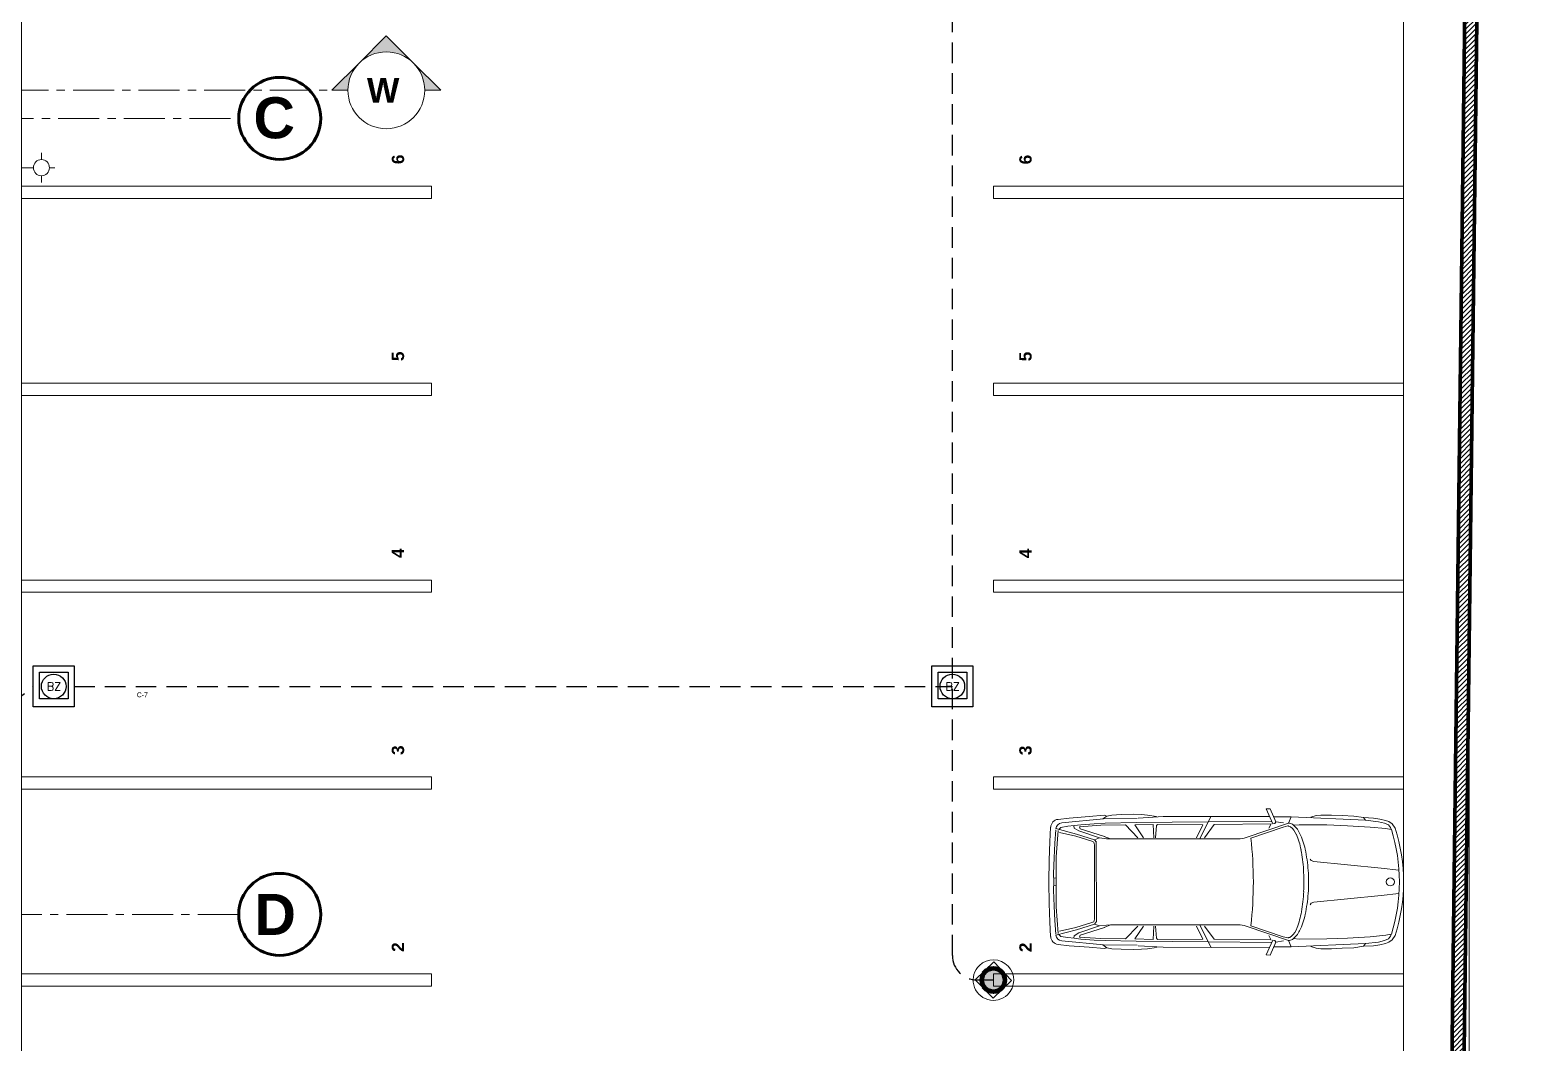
# Model space of a CAD drawing. Header units: inches. Extents: x 2704.1 to 2801.6, y 2415.6 to 2497.
# Drawn here: x 2765.88 to 2784.17, y 2431.27 to 2443.61 of the extents above; entities that cross this region are included whole.
import ezdxf

# ---------------------------------------------------------------- set-up
doc = ezdxf.new("R2010")
doc.units = ezdxf.units.IN
doc.set_wipeout_variables(frame=1)
for name, pattern in [('CONTINUA', [0]), ('HIDDEN', [0.375, 0.25, -0.125]), ('Punto & Raya', [0.65, 0.5, -0.075, 0, -0.075]), ('Wipeout_Contour', [1, 0, -1])]:
    doc.linetypes.add(name, pattern=pattern)
for name, color, linetype, lineweight in [('.', 10, 'Continuous', 0), ('00 IE CKTO ILUMINACION', 3, 'Continuous', 50), ('00_IE_Luminarias', 6, 'Continuous', 30), ('CTO. ALUMBRADO', 5, 'Continuous', 30)]:
    doc.layers.add(name, color=color, linetype=linetype, lineweight=lineweight)
for name, color, linetype in [('02 _ ARQ _ ALB _ Ejes Generales', 7, 'Continuous'), ('08 _ STR _ EXT _ Estacionamiento-Pavimento', 7, 'Continuous'), ('BUZONES CDE COMUNICACION', 3, 'Continuous'), ('Dibujo 2D - General', 7, 'Continuous'), ('Estructura - 03 LOSA', 7, 'Continuous'), ('Estructura - 04 MURO', 7, 'Continuous'), ('Interior - Equipamiento', 7, 'Continuous'), ('Interior - Lamp', 7, 'Continuous'), ('Marcador - Secciones', 251, 'Continuous')]:
    doc.layers.add(name, color=color, linetype=linetype)
doc.layers.add('Interior - Lamp_Pen_No__77', color=7, linetype='Continuous', lineweight=20, true_color=0xfcf969)
doc.styles.add('CUADRO', font='romans.shx')
doc.styles.add('Estilo_Generado_1', font='swisseb.ttf')
doc.styles.add('Estilo_Generado_8', font='arialbd.ttf')
doc.styles.get("Standard").update_dxf_attribs({"font": 'arial.ttf'})

# ---------------------------------------------------------------- blocks, each defined once
blk = doc.blocks.new('Street Lamp 03 16_2')
at = {"layer": '.', "lineweight": 80}
h = blk.add_hatch(color=3, dxfattribs=at)
h.dxf.hatch_style = 1
h.paths.add_polyline_path([(-0.151, 0, 1), (0.151, 0, 1)])
at = {"layer": '.', "true_color": 0xc7c8ca}
h = blk.add_hatch(dxfattribs=at)
h.set_pattern_fill('ANSI38', color=9)
h.paths.add_polyline_path([(0.124, 0.119), (0.121, 0.117), (0.118, 0.118), (0.123, 0.123), (0.124, 0.122)])
h.paths.add_polyline_path([(0.118, 0.118), (0.117, 0.119), (0.117, 0.122), (0.121, 0.124), (0.123, 0.123)])
h = blk.add_hatch(dxfattribs=at)
h.set_pattern_fill('ANSI38', color=9)
h.paths.add_polyline_path([(-0.124, -0.119), (-0.121, -0.117), (-0.118, -0.118), (-0.123, -0.123), (-0.124, -0.122)])
h.paths.add_polyline_path([(-0.118, -0.118), (-0.117, -0.119), (-0.117, -0.122), (-0.121, -0.124), (-0.123, -0.123)])
h = blk.add_hatch(dxfattribs=at)
h.set_pattern_fill('AR-B816C', color=9)
h.paths.add_polyline_path([(-0.117, -0.119), (-0.121, -0.117), (-0.124, -0.119), (-0.124, -0.122), (-0.121, -0.124), (-0.117, -0.122)])
h = blk.add_hatch(dxfattribs=at)
h.set_pattern_fill('ANSI38', color=9)
h.paths.add_polyline_path([(0.124, -0.119), (0.121, -0.117), (0.118, -0.118), (0.123, -0.123), (0.124, -0.122)])
h.paths.add_polyline_path([(0.118, -0.118), (0.117, -0.119), (0.117, -0.122), (0.121, -0.124), (0.123, -0.123)])
for points in [[(-0.121, 0.124), (-0.124, 0.122), (-0.124, 0.119), (-0.121, 0.117), (-0.117, 0.119), (-0.117, 0.122)], [(0.121, 0.124), (0.124, 0.122), (0.124, 0.119), (0.121, 0.117), (0.117, 0.119), (0.117, 0.122)], [(-0.121, -0.124), (-0.124, -0.122), (-0.124, -0.119), (-0.121, -0.117), (-0.117, -0.119), (-0.117, -0.122)], [(0.121, -0.124), (0.124, -0.122), (0.124, -0.119), (0.121, -0.117), (0.117, -0.119), (0.117, -0.122)]]:
    blk.add_lwpolyline(points, close=True)
at = {"color": 2, "lineweight": 80}
for radius in [0.165, 0.151]:
    blk.add_circle((0, 0), radius, dxfattribs=at)
at = {"layer": 'Interior - Lamp_Pen_No__77', "color": 9}
blk.add_lwpolyline([(0.175, 0.175), (-0.175, 0.175), (-0.175, -0.175), (0.175, -0.175)], close=True, dxfattribs=at)
at = {"layer": 'Interior - Lamp_Pen_No__77', "linetype": 'Continuous'}
for start, end in [(0, 180), (180, 0)]:
    blk.add_arc((0, 0), 0.275, start, end, dxfattribs=at)
blk = doc.blocks.new('ss')
at = {"layer": '00_IE_Luminarias', "linetype": 'Continuous', "lineweight": 13}
for p, q in [((-785.242, -1530.164, 0), (-785.242, -1530.081, 0)), ((-785.34, -1530.262, 0), (-785.407, -1530.262, 0)), ((-785.144, -1530.262, 0), (-784.997, -1530.262, 0)), ((-784.997, -1530.319, 0), (-784.997, -1530.204, 0)), ((-785.242, -1530.36, 0), (-785.242, -1530.442, 0))]:
    blk.add_line(p, q, dxfattribs=at)
blk.add_circle((-785.242, -1530.262, 0), 0.0981, dxfattribs=at)
blk = doc.blocks.new('BUZON COMUNICACIONES')
at = {"layer": 'BUZONES CDE COMUNICACION', "lineweight": -2, "elevation": 4337.758}
for points in [[(2636.731, 1479.557), (2637.731, 1479.557), (2637.731, 1478.557), (2636.731, 1478.557)], [(2636.881, 1479.407), (2637.581, 1479.407), (2637.581, 1478.757), (2636.881, 1478.757)]]:
    blk.add_lwpolyline(points, close=True, dxfattribs=at)
at = {"layer": 'BUZONES CDE COMUNICACION', "lineweight": -2}
blk.add_circle((2637.231, 1479.057, 4337.758), 0.3, dxfattribs=at)
at = {"color": 3, "lineweight": 140, "insert": (2637.061, 1479.155), "char_height": 0.2, "attachment_point": 1, "style": 'CUADRO'}
blk.add_mtext_dynamic_manual_height_columns('{\\Fromans|c0;BZ}', width=0.46064, gutter_width=1, heights=[0], dxfattribs=at)

msp = doc.modelspace()

# ---------------------------------------------------------------- hatches: boundary and pattern name
at = {"layer": 'Marcador - Secciones', "linetype": 'Continuous', "lineweight": 13}
for points in [[(2770.557, 2443.21), (2770.225, 2443.541), (2769.894, 2443.21, -0.414214)], [(2769.563, 2442.879), (2769.757, 2442.879, -0.198912), (2769.894, 2443.21)], [(2770.888, 2442.879), (2770.557, 2443.21, -0.198912), (2770.694, 2442.879)]]:
    msp.add_hatch(color=7, dxfattribs=at).paths.add_polyline_path(points)

# ---------------------------------------------------------------- linework, layer by layer
at = {"layer": '02 _ ARQ _ ALB _ Ejes Generales', "color": 251, "linetype": 'Punto & Raya', "lineweight": 13}
for p, q in [((2761.426, 2442.536), (2768.426, 2442.536)), ((2768.426, 2432.836), (2717.701, 2432.836))]:
    msp.add_line(p, q, dxfattribs=at)
at = {"layer": '02 _ ARQ _ ALB _ Ejes Generales', "color": 7, "linetype": 'Continuous', "lineweight": 60}
for centre in [(2768.926, 2442.536), (2768.926, 2432.836)]:
    msp.add_circle(centre, 0.5, dxfattribs=at)
at = {"layer": '08 _ STR _ EXT _ Estacionamiento-Pavimento', "color": 7, "linetype": 'Continuous', "lineweight": 18, "flags": 128}
msp.add_lwpolyline([(2721.926, 2466.236), (2765.776, 2466.236), (2765.776, 2426.886), (2782.626, 2426.886), (2782.626, 2472.17), (2769.076, 2472.323), (2769.076, 2476.236), (2721.926, 2476.236)], close=True, dxfattribs=at)
at = {"layer": 'CTO. ALUMBRADO', "linetype": 'HIDDEN'}
for p, q in [((2777.126, 2432.336), (2777.126, 2443.736)), ((2777.626, 2432.036), (2777.426, 2432.036))]:
    msp.add_line(p, q, dxfattribs=at)
at = {"layer": 'CTO. ALUMBRADO', "linetype": 'HIDDEN', "elevation": 0}
msp.add_lwpolyline([(2766.42, 2435.615), (2777.126, 2435.615)], dxfattribs=at)
at = {"layer": 'CTO. ALUMBRADO', "linetype": 'HIDDEN'}
for centre, radius, start, end in [((2764.086, 2437.722), 2.793, 233.8462, 311.0446), ((2777.426, 2432.336), 0.3, 180, 270)]:
    msp.add_arc(centre, radius, start, end, dxfattribs=at)
at = {"layer": 'Estructura - 03 LOSA', "color": 7, "linetype": 'Continuous', "lineweight": 18, "flags": 128}
msp.add_lwpolyline([(2782.626, 2427.036), (2783.426, 2427.036), (2783.426, 2472.161), (2782.626, 2472.161)], close=True, dxfattribs=at)
at = {"layer": 'Interior - Equipamiento', "color": 251, "linetype": 'Continuous', "lineweight": 13}
for p, q in [((2778.792, 2434.028), (2778.975, 2434.044)), ((2778.975, 2434.044), (2779.009, 2434.034)), ((2779.009, 2434.034), (2779.071, 2434.047)), ((2779.071, 2434.047), (2779.185, 2434.053)), ((2779.185, 2434.053), (2779.334, 2434.056)), ((2779.334, 2434.056), (2779.43, 2434.053)), ((2779.43, 2434.053), (2779.504, 2434.047)), ((2779.504, 2434.047), (2779.616, 2434.031)), ((2780.953, 2434.121), (2781, 2434.124)), ((2781.034, 2433.941), (2780.953, 2434.121)), ((2781, 2434.124), (2781.071, 2433.966)), ((2781.495, 2434.019), (2781.56, 2434.041)), ((2781.56, 2434.041), (2781.616, 2434.047)), ((2781.616, 2434.047), (2781.749, 2434.047)), ((2781.749, 2434.047), (2781.879, 2434.041)), ((2781.879, 2434.041), (2782.019, 2434.034)), ((2778.315, 2433.722), (2778.324, 2433.899)), ((2778.374, 2433.703), (2778.386, 2433.867)), ((2778.637, 2433.814), (2778.387, 2433.881)), ((2778.392, 2433.536), (2778.416, 2433.859)), ((2778.55, 2434.01), (2778.415, 2433.994)), ((2778.447, 2433.897), (2778.422, 2433.872)), ((2778.535, 2433.91), (2778.447, 2433.897)), ((2778.459, 2433.951), (2778.968, 2434)), ((2778.612, 2433.92), (2778.535, 2433.91)), ((2778.55, 2434.01), (2778.792, 2434.028)), ((2778.606, 2433.917), (2778.609, 2433.889)), ((2778.609, 2433.889), (2778.668, 2433.855)), ((2778.693, 2433.929), (2778.612, 2433.92)), ((2778.668, 2433.855), (2778.92, 2433.769)), ((2778.937, 2433.924), (2778.676, 2433.904)), ((2778.676, 2433.904), (2778.684, 2433.88)), ((2778.684, 2433.88), (2778.981, 2433.787)), ((2778.854, 2433.941), (2778.693, 2433.929)), ((2778.99, 2433.948), (2778.854, 2433.941)), ((2779.236, 2433.926), (2778.937, 2433.924)), ((2779.009, 2434.034), (2778.962, 2434)), ((2779.38, 2434.003), (2778.968, 2434)), ((2779.368, 2433.957), (2778.99, 2433.948)), ((2779.387, 2433.771), (2779.236, 2433.926)), ((2779.352, 2433.926), (2779.572, 2433.932)), ((2779.352, 2433.926), (2779.455, 2433.771)), ((2780.245, 2433.963), (2779.368, 2433.957)), ((2779.696, 2434.028), (2779.39, 2434.01)), ((2779.572, 2433.932), (2779.582, 2433.771)), ((2779.604, 2433.771), (2779.616, 2433.92)), ((2779.616, 2433.92), (2779.628, 2433.932)), ((2779.628, 2433.932), (2780.179, 2433.929)), ((2780.287, 2434.031), (2779.696, 2434.028)), ((2780.179, 2433.929), (2780.101, 2433.771)), ((2780.144, 2433.756), (2780.277, 2434.028)), ((2780.201, 2433.771), (2780.319, 2433.932)), ((2781.021, 2433.969), (2780.245, 2433.963)), ((2780.287, 2434.031), (2780.995, 2434.028)), ((2780.319, 2433.932), (2781.012, 2433.94)), ((2780.709, 2433.772), (2781.223, 2433.948)), ((2781.158, 2433.901), (2780.765, 2433.767)), ((2780.985, 2433.887), (2781.012, 2433.94)), ((2781.056, 2433.945), (2781.034, 2433.941)), ((2781.049, 2434.025), (2781.257, 2434.025)), ((2781.071, 2433.966), (2781.056, 2433.945)), ((2781.071, 2433.966), (2781.164, 2433.951)), ((2781.214, 2433.914), (2781.158, 2433.901)), ((2781.257, 2434.025), (2781.223, 2433.948)), ((2781.257, 2434.025), (2782.161, 2433.985)), ((2781.353, 2433.929), (2781.286, 2433.923)), ((2781.353, 2433.929), (2781.69, 2433.926)), ((2781.69, 2433.926), (2781.944, 2433.917)), ((2781.944, 2433.917), (2782.217, 2433.901)), ((2782.019, 2434.034), (2782.139, 2434.016)), ((2782.139, 2434.016), (2782.161, 2433.985)), ((2782.139, 2434.016), (2782.26, 2434.01)), ((2782.161, 2433.985), (2782.319, 2433.966)), ((2782.217, 2433.901), (2782.409, 2433.883)), ((2782.26, 2434.01), (2782.335, 2433.997)), ((2782.319, 2433.966), (2782.393, 2433.948)), ((2782.335, 2433.997), (2782.406, 2433.982)), ((2782.393, 2433.948), (2782.443, 2433.926)), ((2782.406, 2433.982), (2782.446, 2433.969)), ((2782.409, 2433.883), (2782.477, 2433.87)), ((2782.443, 2433.926), (2782.465, 2433.895)), ((2782.446, 2433.969), (2782.489, 2433.939)), ((2782.465, 2433.895), (2782.477, 2433.87)), ((2782.489, 2433.939), (2782.525, 2433.885)), ((2778.306, 2433.496), (2778.315, 2433.722)), ((2778.374, 2433.703), (2778.365, 2433.526)), ((2778.631, 2433.79), (2778.43, 2433.833)), ((2778.826, 2433.728), (2778.631, 2433.79)), ((2778.637, 2433.814), (2778.86, 2433.746)), ((2778.851, 2433.718), (2778.826, 2433.728)), ((2778.857, 2433.684), (2778.851, 2433.718)), ((2778.857, 2432.78), (2778.857, 2433.684)), ((2778.86, 2433.746), (2778.92, 2433.769)), ((2778.86, 2433.746), (2778.881, 2433.716)), ((2778.881, 2432.749), (2778.879, 2433.718)), ((2779.006, 2433.759), (2778.92, 2433.769)), ((2779.052, 2433.756), (2778.978, 2433.787)), ((2779.052, 2433.756), (2779.006, 2433.759)), ((2780.607, 2433.756), (2779.052, 2433.756)), ((2778.303, 2433.235), (2778.306, 2433.496)), ((2778.365, 2433.526), (2778.358, 2433.335)), ((2778.392, 2433.536), (2778.392, 2432.929)), ((2781.498, 2433.492), (2781.489, 2433.511)), ((2781.533, 2433.48), (2781.498, 2433.492)), ((2778.358, 2433.335), (2778.362, 2433.229)), ((2782.352, 2433.4), (2781.533, 2433.48)), ((2782.567, 2433.375), (2782.352, 2433.4)), ((2778.303, 2433.229), (2778.306, 2432.969)), ((2778.358, 2433.13), (2778.362, 2433.235)), ((2778.365, 2432.938), (2778.358, 2433.13)), ((2778.362, 2433.282), (2778.392, 2433.276)), ((2778.362, 2433.183), (2778.392, 2433.189)), ((2778.306, 2432.969), (2778.315, 2432.743)), ((2781.498, 2432.972), (2781.489, 2432.954)), ((2781.533, 2432.985), (2781.498, 2432.972)), ((2782.352, 2433.065), (2781.533, 2432.985)), ((2782.567, 2433.09), (2782.352, 2433.065)), ((2778.374, 2432.762), (2778.365, 2432.938)), ((2778.374, 2432.762), (2778.386, 2432.597)), ((2778.392, 2432.929), (2778.416, 2432.605)), ((2778.857, 2432.78), (2778.851, 2432.746)), ((2778.315, 2432.743), (2778.324, 2432.566)), ((2778.637, 2432.65), (2778.387, 2432.583)), ((2778.447, 2432.568), (2778.422, 2432.593)), ((2778.631, 2432.675), (2778.43, 2432.632)), ((2778.606, 2432.548), (2778.609, 2432.576)), ((2778.609, 2432.576), (2778.668, 2432.61)), ((2778.826, 2432.737), (2778.631, 2432.675)), ((2778.637, 2432.65), (2778.86, 2432.718)), ((2778.668, 2432.61), (2778.92, 2432.695)), ((2778.676, 2432.56), (2778.684, 2432.585)), ((2778.684, 2432.585), (2778.981, 2432.678)), ((2778.851, 2432.746), (2778.826, 2432.737)), ((2778.86, 2432.718), (2778.881, 2432.749)), ((2778.86, 2432.718), (2778.92, 2432.695)), ((2779.006, 2432.706), (2778.92, 2432.695)), ((2779.052, 2432.709), (2778.978, 2432.678)), ((2779.052, 2432.709), (2779.006, 2432.706)), ((2780.607, 2432.709), (2779.052, 2432.709)), ((2779.387, 2432.693), (2779.236, 2432.539)), ((2779.352, 2432.539), (2779.455, 2432.693)), ((2779.572, 2432.532), (2779.582, 2432.693)), ((2779.604, 2432.693), (2779.616, 2432.545)), ((2780.179, 2432.536), (2780.101, 2432.693)), ((2780.144, 2432.709), (2780.277, 2432.436)), ((2780.201, 2432.693), (2780.319, 2432.533)), ((2780.709, 2432.692), (2781.223, 2432.517)), ((2781.158, 2432.563), (2780.765, 2432.698)), ((2780.985, 2432.578), (2781.012, 2432.523)), ((2782.217, 2432.563), (2782.409, 2432.582)), ((2782.409, 2432.582), (2782.477, 2432.594)), ((2782.465, 2432.57), (2782.477, 2432.594)), ((2782.489, 2432.526), (2782.525, 2432.579)), ((2778.55, 2432.455), (2778.415, 2432.47)), ((2778.535, 2432.554), (2778.447, 2432.568)), ((2778.459, 2432.514), (2778.968, 2432.464)), ((2778.612, 2432.545), (2778.535, 2432.554)), ((2778.55, 2432.455), (2778.792, 2432.436)), ((2778.693, 2432.536), (2778.612, 2432.545)), ((2778.937, 2432.541), (2778.676, 2432.56)), ((2778.854, 2432.523), (2778.693, 2432.536)), ((2778.792, 2432.436), (2778.975, 2432.421)), ((2778.99, 2432.517), (2778.854, 2432.523)), ((2779.236, 2432.539), (2778.937, 2432.541)), ((2779.009, 2432.43), (2778.962, 2432.464)), ((2779.38, 2432.461), (2778.968, 2432.464)), ((2778.975, 2432.421), (2779.009, 2432.43)), ((2779.368, 2432.508), (2778.99, 2432.517)), ((2779.009, 2432.43), (2779.071, 2432.418)), ((2779.071, 2432.418), (2779.185, 2432.412)), ((2779.185, 2432.412), (2779.334, 2432.409)), ((2779.334, 2432.409), (2779.43, 2432.412)), ((2779.352, 2432.539), (2779.572, 2432.532)), ((2780.245, 2432.502), (2779.368, 2432.508)), ((2779.696, 2432.436), (2779.39, 2432.455)), ((2779.43, 2432.412), (2779.504, 2432.418)), ((2779.504, 2432.418), (2779.616, 2432.433)), ((2779.616, 2432.545), (2779.628, 2432.532)), ((2779.628, 2432.532), (2780.179, 2432.536)), ((2780.287, 2432.433), (2779.696, 2432.436)), ((2781.021, 2432.495), (2780.245, 2432.502)), ((2780.287, 2432.433), (2780.995, 2432.437)), ((2780.319, 2432.533), (2781.012, 2432.525)), ((2781.034, 2432.523), (2780.953, 2432.344)), ((2781, 2432.34), (2781.071, 2432.498)), ((2781.056, 2432.52), (2781.034, 2432.523)), ((2781.045, 2432.44), (2781.257, 2432.44)), ((2781.071, 2432.498), (2781.056, 2432.52)), ((2781.071, 2432.498), (2781.164, 2432.514)), ((2781.214, 2432.551), (2781.158, 2432.563)), ((2781.257, 2432.44), (2781.223, 2432.517)), ((2781.257, 2432.44), (2782.161, 2432.48)), ((2781.353, 2432.536), (2781.286, 2432.541)), ((2781.353, 2432.536), (2781.69, 2432.539)), ((2781.495, 2432.446), (2781.56, 2432.424)), ((2781.56, 2432.424), (2781.616, 2432.418)), ((2781.616, 2432.418), (2781.749, 2432.418)), ((2781.69, 2432.539), (2781.944, 2432.548)), ((2781.749, 2432.418), (2781.879, 2432.424)), ((2781.879, 2432.424), (2782.019, 2432.43)), ((2781.944, 2432.548), (2782.217, 2432.563)), ((2782.019, 2432.43), (2782.139, 2432.449)), ((2782.139, 2432.449), (2782.161, 2432.48)), ((2782.139, 2432.449), (2782.26, 2432.455)), ((2782.161, 2432.48), (2782.319, 2432.498)), ((2782.26, 2432.455), (2782.335, 2432.467)), ((2782.319, 2432.498), (2782.393, 2432.517)), ((2782.335, 2432.467), (2782.406, 2432.483)), ((2782.393, 2432.517), (2782.443, 2432.539)), ((2782.406, 2432.483), (2782.446, 2432.496)), ((2782.443, 2432.539), (2782.465, 2432.57)), ((2782.446, 2432.496), (2782.489, 2432.526)), ((2780.953, 2432.344), (2781, 2432.34))]:
    msp.add_line(p, q, dxfattribs=at)
at = {"layer": 'Interior - Equipamiento', "color": 175, "linetype": 'Continuous', "lineweight": 13, "flags": 128}
for points in [[(2770.776, 2441.561), (2770.776, 2441.711), (2765.776, 2441.711), (2765.776, 2441.561)], [(2777.626, 2441.561), (2777.626, 2441.711), (2782.626, 2441.711), (2782.626, 2441.561)], [(2770.776, 2439.161), (2770.776, 2439.311), (2765.776, 2439.311), (2765.776, 2439.161)], [(2777.626, 2439.161), (2777.626, 2439.311), (2782.626, 2439.311), (2782.626, 2439.161)], [(2770.776, 2436.761), (2770.776, 2436.911), (2765.776, 2436.911), (2765.776, 2436.761)], [(2777.626, 2436.761), (2777.626, 2436.911), (2782.626, 2436.911), (2782.626, 2436.761)], [(2770.776, 2434.361), (2770.776, 2434.511), (2765.776, 2434.511), (2765.776, 2434.361)], [(2777.626, 2434.361), (2777.626, 2434.511), (2782.626, 2434.511), (2782.626, 2434.361)], [(2770.776, 2431.961), (2770.776, 2432.111), (2765.776, 2432.111), (2765.776, 2431.961)], [(2777.626, 2431.961), (2777.626, 2432.111), (2782.626, 2432.111), (2782.626, 2431.961)]]:
    msp.add_lwpolyline(points, close=True, dxfattribs=at)
at = {"layer": 'Interior - Equipamiento', "color": 251, "linetype": 'Continuous', "lineweight": 13}
msp.add_circle((2782.465, 2433.232), 0.0495, dxfattribs=at)
for centre, radius, start, end in [((2778.426, 2433.893), 0.102, 96.4831, 176.9872), ((2778.467, 2433.871), 0.08, 95.5131, 173.0104), ((2781.214, 2433.856), 0.0577, 85.1676, 90.0009), ((2781.213, 2433.854), 0.06, 75.7052, 85.1237), ((2781.223, 2433.858), 0.0897, 57.8678, 90), ((2781.21, 2433.842), 0.0725, 58.7116, 75.3372), ((2781.121, 2433.733), 0.212, 20.6169, 53.4268), ((2781.126, 2433.725), 0.254, 23.7293, 55.3592), ((2780.464, 2433.232), 2.112, 342.42, 17.5799), ((2780.464, 2433.232), 2.162, 342.4201, 17.5799), ((2780.607, 2434.071), 0.315, 270, 288.8248), ((2776.162, 2433.232), 4.633, 353.3792, 6.6208), ((2780.525, 2433.465), 0.866, 10.6338, 23.3473), ((2780.582, 2433.451), 0.863, 11.9354, 25.8249), ((2779.594, 2433.271), 1.816, 3.4792, 11.2164), ((2779.783, 2433.265), 1.683, 3.6263, 12.4991), ((2779.092, 2433.232), 2.319, 357.125, 3.6934), ((2779.394, 2433.232), 2.074, 356.1417, 3.8583), ((2779.492, 2433.205), 1.919, 349.8693, 357.3253), ((2779.783, 2433.199), 1.683, 347.5009, 356.3737), ((2780.414, 2433.032), 0.981, 338.6735, 350.3645), ((2780.582, 2433.013), 0.863, 334.1751, 348.0646), ((2778.467, 2432.593), 0.08, 186.9896, 264.4869), ((2780.607, 2432.394), 0.315, 71.1752, 90), ((2781.079, 2432.761), 0.263, 312.5388, 340.9093), ((2781.126, 2432.74), 0.254, 304.6407, 336.2706), ((2778.426, 2432.572), 0.102, 183.0128, 263.5169), ((2781.214, 2432.609), 0.0577, 270, 272.417), ((2781.214, 2432.609), 0.0582, 272.4227, 277.2244), ((2781.213, 2432.612), 0.0606, 277.2503, 284.2681), ((2781.223, 2432.607), 0.0897, 270, 302.132), ((2781.212, 2432.618), 0.0669, 284.3266, 293.0822), ((2781.203, 2432.636), 0.0873, 293.469, 308.1601)]:
    msp.add_arc(centre, radius, start, end, dxfattribs=at)
at = {"layer": 'Marcador - Secciones', "color": 251, "linetype": 'Punto & Raya', "lineweight": 13}
msp.add_line((2759.206, 2442.879), (2769.563, 2442.879), dxfattribs=at)
at = {"layer": 'Marcador - Secciones', "color": 7, "linetype": 'Continuous', "lineweight": 13, "flags": 128}
msp.add_lwpolyline([(2769.894, 2443.21), (2770.225, 2443.541), (2770.557, 2443.21)], dxfattribs=at)
for points in [[(2769.894, 2443.21), (2769.563, 2442.879), (2769.757, 2442.879, -0.198912)], [(2770.557, 2443.21), (2770.888, 2442.879), (2770.694, 2442.879, 0.198912)]]:
    msp.add_lwpolyline(points, format="xyb", dxfattribs=at)
at = {"layer": 'Marcador - Secciones', "color": 7, "linetype": 'Continuous', "lineweight": 13}
msp.add_circle((2770.225, 2442.879), 0.468, dxfattribs=at)

# ---------------------------------------------------------------- block references
at = {"color": 2, "lineweight": 80, "rotation": 180}
msp.add_blockref('ss', (1980.779, 911.674, 0), dxfattribs=at)
at = {"layer": 'BUZONES CDE COMUNICACION', "color": 251, "true_color": 0x636466, "xscale": 0.5000000657021336, "yscale": 0.5000000657021336, "zscale": 0.5000000657021336}
for p in [(1447.555, 1696.086, -2168.88), (1458.51, 1696.086, -2168.879)]:
    msp.add_blockref('BUZON COMUNICACIONES', p, dxfattribs=at)
at = {"layer": 'Interior - Lamp', "color": 51, "linetype": 'Continuous', "lineweight": 20, "true_color": 0xfcf969, "xscale": 0.8990982590757575, "yscale": 0.8990982590757575, "zscale": 0.8990982590757575, "rotation": 313.8476422205608}
msp.add_blockref('Street Lamp 03 16_2', (2777.626, 2432.036), dxfattribs=at)

# ---------------------------------------------------------------- texts
at = {"layer": '00 IE CKTO ILUMINACION', "color": 3, "linetype": 'CONTINUA', "lineweight": 15}
msp.add_text('C-7', height=0.06, dxfattribs=at).set_placement((2767.184, 2435.482))
at = {"layer": '02 _ ARQ _ ALB _ Ejes Generales', "color": 7, "lineweight": 30, "char_height": 0.5, "attachment_point": 1, "style": 'Estilo_Generado_1'}
for s, insert in [('\\A1;{\\pql;\\pt0;\\fSwis721 Ex BT|b1|i0|c0|p34;C}', (2768.606, 2442.794)), ('\\A1;{\\pql;\\pt0;\\fSwis721 Ex BT|b1|i0|c0|p34;D}', (2768.619, 2433.086))]:
    msp.add_mtext(s, dxfattribs=dict(at, insert=insert))
at = {"layer": 'Interior - Equipamiento', "color": 175, "lineweight": 13, "char_height": 0.15, "rotation": 90, "style": 'Estilo_Generado_8'}
for s, insert, attachment_point in [('\\A1;{\\pql;\\fArial|b1|i0|c0|p34;6}', (2770.368, 2441.979), 4), ('\\A1;{\\pqr;\\fArial|b1|i0|c0|p34;6}', (2778.018, 2442.093), 6), ('\\A1;{\\pql;\\fArial|b1|i0|c0|p34;5}', (2770.368, 2439.579), 4), ('\\A1;{\\pqr;\\fArial|b1|i0|c0|p34;5}', (2778.018, 2439.693), 6), ('\\A1;{\\pql;\\fArial|b1|i0|c0|p34;4}', (2770.367, 2437.179), 4), ('\\A1;{\\pqr;\\fArial|b1|i0|c0|p34;4}', (2778.017, 2437.293), 6), ('\\A1;{\\pql;\\fArial|b1|i0|c0|p34;3}', (2770.368, 2434.779), 4), ('\\A1;{\\pqr;\\fArial|b1|i0|c0|p34;3}', (2778.018, 2434.893), 6), ('\\A1;{\\pql;\\fArial|b1|i0|c0|p34;2}', (2770.367, 2432.379), 4), ('\\A1;{\\pqr;\\fArial|b1|i0|c0|p34;2}', (2778.017, 2432.493), 6)]:
    msp.add_mtext(s, dxfattribs=dict(at, insert=insert, attachment_point=attachment_point))
at = {"layer": 'Marcador - Secciones', "color": 5, "lineweight": 25, "insert": (2769.989, 2442.729), "char_height": 0.3, "attachment_point": 7, "style": 'Estilo_Generado_1'}
msp.add_mtext('\\A1;{\\pql;\\pt0;\\fSwis721 Ex BT|b1|i0|c0|p34;W}', dxfattribs=at)

# ---------------------------------------------------------------- next in the draw order: wipeouts: each hides what was drawn before it
at = {"color": 254, "linetype": 'Wipeout_Contour', "lineweight": 0, "ltscale": 341.454326}
msp.add_wipeout([(2784.016, 2496.056), (2783.166, 2427.036), (2783.314, 2426.886), (2784.166, 2496.054)], dxfattribs=at).dxf.layer = 'Estructura - 04 MURO'

# ---------------------------------------------------------------- next in the draw order: hatches: boundary and pattern name
at = {"layer": 'Estructura - 04 MURO', "linetype": 'Continuous', "lineweight": 5}
h = msp.add_hatch(dxfattribs=at)
h.set_pattern_fill('LADRILLO_COMÚN_0002', color=252, style=0, pattern_type=2)
h.set_pattern_definition([(45, (2712.85563, 2425.385773), (-0.030052038, 0.030052038), [])])
h.paths.add_polyline_path([(2784.016, 2496.056), (2783.166, 2427.036), (2783.314, 2426.886), (2784.166, 2496.054)])

# ---------------------------------------------------------------- next in the draw order: linework, layer by layer
at = {"layer": 'Dibujo 2D - General', "color": 1, "linetype": 'Continuous', "lineweight": 35}
msp.add_lwpolyline([(2715.622, 2497.001), (2715.026, 2426.886), (2783.314, 2426.886), (2784.167, 2496.204)], close=True, dxfattribs=at)
at = {"layer": 'Estructura - 04 MURO', "color": 7, "linetype": 'Continuous', "lineweight": 80, "flags": 128}
for points in [[(2784.016, 2496.056), (2783.166, 2427.036)], [(2783.314, 2426.886), (2784.167, 2496.204)]]:
    msp.add_lwpolyline(points, dxfattribs=at)

doc.saveas('drawing.dxf')
